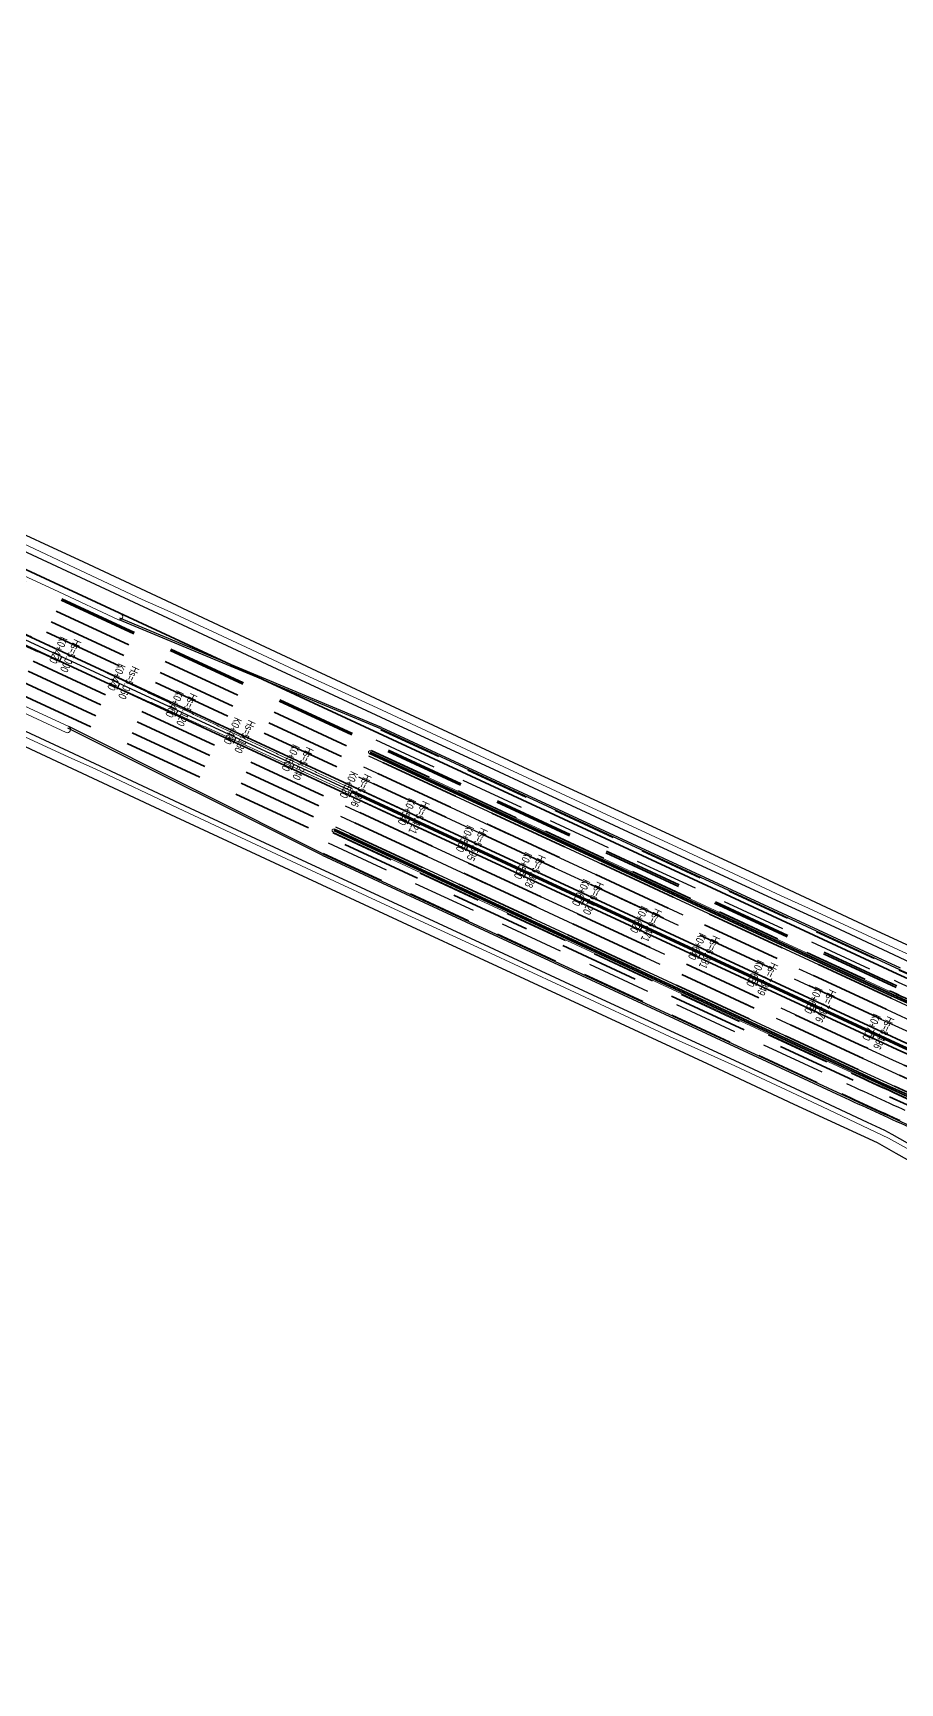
# Model space of a CAD drawing. Extents: x 0 to 558779, y 0 to 2762081.
# Drawn here: x 516697 to 516968, y 2757824 to 2758340 of the extents above; entities that cross this region are included whole.
import ezdxf
from ezdxf.enums import TextEntityAlignment as Align

# ---------------------------------------------------------------- set-up
doc = ezdxf.new("R2010")
doc.units = 0
doc.header["$LTSCALE"] = 20
doc.linetypes.add('HIDDEN', pattern=[0.375, 0.25, -0.125])
for name, color, linetype in [('B-标线', 8, 'Continuous'), ('DL-机非护栏', 190, 'FENCELINE1'), ('DL-非机动车道边线', 6, 'Continuous'), ('L-主桥边线', 240, 'Continuous'), ('L-辅路绿化带', 3, 'Continuous'), ('XW_2022', 7, 'Continuous'), ('XW_丰海路', 7, 'Continuous'), ('桩号-2022', 7, 'Continuous'), ('设计高-2022', 7, 'Continuous'), ('设计高-地面高-2022', 7, 'Continuous'), ('道路边线', 22, 'Continuous')]:
    doc.layers.add(name, color=color, linetype=linetype)
doc.styles.get("Standard").update_dxf_attribs({"font": 'fsdb_e.shx', "width": 0.7, "bigfont": 'hzdx.shx'})
doc.linetypes.add('FENCELINE1', pattern='A,6.35,-2.54,[133,ltypeshp.shx,S=2.54,R=0,X=-2.54,Y=0],-2.54,25.4', length=36.83)

msp = doc.modelspace()

# ---------------------------------------------------------------- linework, layer by layer
at = {"layer": 'B-标线', "linetype": 'HIDDEN', "ltscale": 4}
for p, q in [((516805.235, 2758122.007), (516967.213, 2758046.902)), ((516803.762, 2758118.832), (516965.741, 2758043.727)), ((516802.29, 2758115.657), (516964.268, 2758040.551)), ((516798.399, 2758107.265), (516960.377, 2758032.16)), ((516799.871, 2758110.44), (516961.85, 2758035.335)), ((516794.192, 2758098.193), (516956.171, 2758023.087)), ((516792.72, 2758095.017), (516954.699, 2758019.912)), ((516788.829, 2758086.626), (516950.808, 2758011.52)), ((516790.301, 2758089.801), (516952.28, 2758014.696)), ((516787.357, 2758083.45), (516949.335, 2758008.345))]:
    msp.add_line(p, q, dxfattribs=at)
at = {"layer": 'B-标线', "lineweight": 35, "flags": 128}
for points in [[(516332.954, 2758339.614), (516966.687, 2758045.768, 0.0793686), (517567.751, 2757875.684), (518685.096, 2757743.951)], [(516325.172, 2758322.83), (516958.905, 2758028.984, 0.0793686), (517565.584, 2757857.312), (518685.096, 2757725.323)], [(516323.91, 2758320.109), (516957.643, 2758026.263, 0.0793686), (517565.233, 2757854.332), (518685.096, 2757722.302)]]:
    msp.add_lwpolyline(points, format="xyb", dxfattribs=at)
at = {"layer": 'B-标线', "linetype": 'HIDDEN', "lineweight": 35, "ltscale": 5, "flags": 128}
for points in [[(516331.271, 2758335.985), (516965.005, 2758042.139, 0.0793686), (517567.282, 2757871.712), (518685.096, 2757739.923)], [(516331.482, 2758336.439), (516965.215, 2758042.593, 0.0793686), (517567.341, 2757872.208), (518685.096, 2757740.427)], [(516328.116, 2758329.181), (516961.85, 2758035.335, 0.0793686), (517566.404, 2757864.263), (518685.096, 2757732.371)], [(516329.694, 2758332.583), (516963.427, 2758038.737, 0.0793686), (517566.843, 2757867.988), (518685.096, 2757736.147)], [(516326.644, 2758326.005), (516960.377, 2758032.16, 0.0793686), (517565.994, 2757860.788), (518685.096, 2757728.847)], [(516320.965, 2758313.758), (516954.699, 2758019.912, 0.0793686), (517564.414, 2757847.38), (518947.39, 2757684.33, 0.0200316), (519307.417, 2757656.444), (521003.422, 2757593.254)], [(516322.438, 2758316.933), (516956.171, 2758023.087, 0.0793686), (517564.823, 2757850.856), (518947.799, 2757687.806, 0.0200316), (519307.547, 2757659.942), (521003.552, 2757596.752)], [(516319.388, 2758310.356), (516953.121, 2758016.51, 0.0793686), (517563.975, 2757843.656), (518946.951, 2757680.605, 0.0200316), (519307.277, 2757652.697), (521003.282, 2757589.507)], [(516317.81, 2758306.954), (516951.544, 2758013.108, 0.0793686), (517563.535, 2757839.932), (518946.511, 2757676.881, 0.0200316), (519307.137, 2757648.95), (521003.142, 2757585.76)]]:
    msp.add_lwpolyline(points, format="xyb", dxfattribs=at)
at = {"layer": 'B-标线', "linetype": 'Continuous', "ltscale": 4}
for points in [[(516801.449, 2758113.842), (516963.427, 2758038.737, 0.0793686), (517566.843, 2757867.988), (518230.085, 2757789.792)], [(516795.665, 2758101.368), (516957.643, 2758026.263, 0.0793686), (517565.233, 2757854.332), (518228.475, 2757776.137)], [(516796.927, 2758104.09), (516958.905, 2758028.984, 0.0793686), (517565.584, 2757857.312), (518228.827, 2757779.116)], [(516791.143, 2758091.615), (516953.121, 2758016.51, 0.0793686), (517563.975, 2757843.656), (518227.217, 2757765.461)]]:
    msp.add_lwpolyline(points, format="xyb", dxfattribs=at)
at = {"layer": 'B-标线', "linetype": 'HIDDEN', "ltscale": 3}
for radius in [783, 786.5, 790.25, 794]:
    msp.add_arc((516457.088, 2758270.034), radius, 304.696432, 344.317251, dxfattribs=at)
at = {"layer": 'B-标线', "linetype": 'HIDDEN', "ltscale": 4}
for radius, end in [(1978.75, 245.725883), (1985.75, 245.725883), (1982.25, 245.725883), (1991.5, 263.275957), (1995, 263.275957), (2008.5, 263.275957), (2005, 263.275957), (2014.25, 245.793358), (2021.25, 245.793358), (2017.75, 245.793358)]:
    msp.add_arc((517799.584, 2759842.065), radius, 245.124064, end, dxfattribs=at)
at = {"layer": 'DL-机非护栏', "color": 2, "linetype": 'FENCELINE1', "ltscale": 0.2}
for p, q in [((516805.34, 2758122.234), (516723.63, 2758156.36)), ((516805.532, 2758122.695), (516723.822, 2758156.822)), ((516787.028, 2758082.776), (516707.592, 2758122.517)), ((516787.252, 2758083.224), (516707.816, 2758122.964)), ((516805.34, 2758122.234), (516967.318, 2758047.129)), ((516805.55, 2758122.688), (516967.529, 2758047.582)), ((516787.041, 2758082.77), (516949.02, 2758007.665)), ((516787.252, 2758083.224), (516949.23, 2758008.118))]:
    msp.add_line(p, q, dxfattribs=at)
for radius, end in [(1978.5, 245.309023), (2021.5, 245.793358), (2022, 245.793358)]:
    msp.add_arc((517799.584, 2759842.065), radius, 245.124064, end, dxfattribs=at)
at = {"layer": 'DL-非机动车道边线'}
for points in [[(516681.057, 2758183.74), (516711.588, 2758169.538), (516738.652, 2758156.971), (516772.839, 2758141.063), (516808.272, 2758124.57), (516839.182, 2758110.259), (516853.052, 2758103.829), (516882.597, 2758090.134), (516911.288, 2758076.856), (516929.953, 2758068.206), (516947.097, 2758060.454), (516965.453, 2758051.739), (516974.545, 2758047.559), (516993.55, 2758041.676), (517012.509, 2758034.732), (517026.008, 2758029.788), (517043.305, 2758020.061), (517053.414, 2758015.328), (517072.897, 2758006.253), (517101.096, 2757993.109), (517124.7, 2757982.13, 0.4306367), (517151.711, 2757992.853)], [(517044.734, 2757809.1), (517058.868, 2757826.632), (517074.056, 2757847.165), (517083.957, 2757861.865), (517095.013, 2757878.918), (517108.06, 2757900.267, 0.4464819), (517099.508, 2757928.794), (517069.099, 2757943.098), (517039.714, 2757956.705), (517020.484, 2757965.653), (517007.295, 2757971.803), (516996.618, 2757977.747), (516976.338, 2757989.234), (516965.126, 2757995.575), (516962.797, 2757996.859), (516957.388, 2757999.359), (516940.701, 2758007.074), (516913.111, 2758019.893), (516874.437, 2758037.779), (516827.593, 2758059.468), (516777.955, 2758082.512), (516745.896, 2758097.414), (516707.806, 2758115.199), (516677.987, 2758129.054)]]:
    msp.add_lwpolyline(points, format="xyb", dxfattribs=at)
at = {"layer": 'L-主桥边线', "lineweight": 35}
for points in [[(516801.764, 2758114.523), (516963.743, 2758039.417, 0.0715019), (517505.312, 2757876.977)], [(516801.974, 2758114.976), (516963.953, 2758039.871, 0.071497), (517505.348, 2757877.477)], [(516796.19, 2758102.502), (516958.169, 2758027.397, 0.0793686), (517565.38, 2757855.574), (518228.622, 2757777.378)], [(516796.401, 2758102.956), (516958.379, 2758027.85, 0.0793686), (517565.438, 2757856.07), (518228.68, 2757777.875)], [(516790.827, 2758090.935), (516952.806, 2758015.83, 0.075605), (517533.998, 2757846.662)], [(516790.617, 2758090.481), (516952.595, 2758015.376, 0.0715935), (517502.113, 2757850.66, 0.0715935)]]:
    msp.add_lwpolyline(points, format="xyb", dxfattribs=at)
at = {"layer": 'L-辅路绿化带', "lineweight": 0}
for p, q in [((516802.185, 2758115.43), (516964.163, 2758040.325)), ((516790.406, 2758090.028), (516952.385, 2758014.923))]:
    msp.add_line(p, q, dxfattribs=at)
for points in [[(516723.352, 2758156.351), (516704.69, 2758165.03), (516679.859, 2758176.549), (516661.388, 2758185.114), (516637.284, 2758196.304), (516618.562, 2758204.996), (516569.522, 2758227.748), (516528.595, 2758246.751), (516502.769, 2758258.766, -0.8536945), (516503.569, 2758260.502), (516528.102, 2758249.167), (516555.394, 2758236.482), (516584.465, 2758222.989), (516617.186, 2758207.81), (516647.215, 2758193.872), (516675.446, 2758180.791), (516706.807, 2758166.243), (516724.118, 2758158.216, -0.9560644), (516723.352, 2758156.351, 12.4718543)], [(516681.138, 2758153.903, -0.0000019), (516679.311, 2758154.717, -0.0000038), (516677.484, 2758155.532, -0.0000058), (516675.657, 2758156.346, -0.0000077)], [(516795.98, 2758102.048, 0.000119), (516794.165, 2758102.889, 0.0001171), (516792.35, 2758103.729, 0.0001152), (516790.535, 2758104.569, 0.0001133), (516788.719, 2758105.407, 0.0001114), (516786.903, 2758106.244, 0.0001094), (516785.086, 2758107.081, 0.0001075), (516783.27, 2758107.917, 0.0001056), (516781.452, 2758108.752, 0.0001037), (516779.635, 2758109.587, 0.0001018), (516777.817, 2758110.42, 0.0000998), (516775.998, 2758111.253, 0.0000979), (516774.18, 2758112.085, 0.000096), (516772.361, 2758112.917, 0.0000941), (516770.541, 2758113.748, 0.0000922), (516768.722, 2758114.578, 0.0000902), (516766.902, 2758115.407, 0.0000883), (516765.082, 2758116.236, 0.0000864), (516763.261, 2758117.064, 0.0000845), (516761.44, 2758117.892, 0.0000826), (516759.619, 2758118.719, 0.0000806), (516757.798, 2758119.545, 0.0000787), (516755.976, 2758120.371, 0.0000768), (516754.154, 2758121.196, 0.0000749), (516752.332, 2758122.021, 0.000073), (516750.51, 2758122.845, 0.000071), (516748.687, 2758123.669, 0.0000691), (516746.864, 2758124.492, 0.0000672), (516745.041, 2758125.315, 0.0000653), (516743.218, 2758126.137, 0.0000634), (516741.394, 2758126.959, 0.0000614), (516739.57, 2758127.78, 0.0000595), (516737.747, 2758128.601, 0.0000576), (516735.922, 2758129.421, 0.0000557), (516734.098, 2758130.241, 0.0000538), (516732.273, 2758131.06, 0.0000518), (516730.449, 2758131.88, 0.0000499), (516728.624, 2758132.698, 0.000048), (516726.799, 2758133.517, 0.0000461), (516724.974, 2758134.335, 0.0000442), (516723.148, 2758135.153, 0.0000422), (516721.323, 2758135.97, 0.0000403), (516719.497, 2758136.787, 0.0000384), (516717.671, 2758137.604, 0.0000365), (516715.846, 2758138.421, 0.0000346), (516714.02, 2758139.237, 0.0000326), (516712.193, 2758140.053, 0.0000307), (516710.367, 2758140.869, 0.0000288), (516708.541, 2758141.685, 0.0000269), (516706.714, 2758142.5, 0.000025), (516704.888, 2758143.316, 0.000023), (516703.061, 2758144.131, 0.0000211), (516701.235, 2758144.946, 0.0000192), (516699.408, 2758145.76, 0.0000173), (516697.581, 2758146.575, 0.0000154), (516695.754, 2758147.39, 0.0000134), (516693.927, 2758148.204, 0.0000115), (516692.1, 2758149.018, 0.0000096), (516690.273, 2758149.833, 0.0000077), (516688.446, 2758150.647, 0.0000058), (516686.619, 2758151.461, 0.0000038), (516684.792, 2758152.275, 0.0000019), (516682.965, 2758153.089)]]:
    msp.add_lwpolyline(points, format="xyb", dxfattribs=at)
at = {"layer": 'L-辅路绿化带', "color": 2, "lineweight": 0, "flags": 128}
for points in [[(516675.568, 2758160.908, -0.0000069), (516677.371, 2758160.042, -0.0000052), (516679.174, 2758159.176, -0.0000035), (516680.977, 2758158.31, -0.0000017), (516682.78, 2758157.445)], [(516684.583, 2758156.579, 0.0000017), (516686.386, 2758155.713, 0.0000035), (516688.189, 2758154.847, 0.0000052), (516689.993, 2758153.982, 0.0000069), (516691.796, 2758153.116, 0.0000086), (516693.599, 2758152.25, 0.0000104), (516695.402, 2758151.385, 0.0000121), (516697.205, 2758150.519, 0.0000138), (516699.009, 2758149.654, 0.0000155), (516700.812, 2758148.788, 0.0000173), (516702.615, 2758147.923, 0.000019), (516704.419, 2758147.058, 0.0000207), (516706.222, 2758146.193, 0.0000225), (516708.026, 2758145.329, 0.0000242), (516709.829, 2758144.464, 0.0000259), (516711.633, 2758143.6, 0.0000276), (516713.437, 2758142.735, 0.0000294), (516715.241, 2758141.871, 0.0000311), (516717.045, 2758141.008, 0.0000328), (516718.849, 2758140.144, 0.0000346), (516720.653, 2758139.281, 0.0000363), (516722.458, 2758138.418, 0.000038), (516724.262, 2758137.555, 0.0000397), (516726.067, 2758136.692, 0.0000415), (516727.872, 2758135.83, 0.0000432), (516729.676, 2758134.968, 0.0000449), (516731.481, 2758134.107, 0.0000467), (516733.287, 2758133.246, 0.0000484), (516735.092, 2758132.385, 0.0000501), (516736.898, 2758131.524, 0.0000518), (516738.703, 2758130.664, 0.0000536), (516740.509, 2758129.804, 0.0000553), (516742.315, 2758128.945, 0.000057), (516744.121, 2758128.086, 0.0000587), (516745.928, 2758127.227, 0.0000605), (516747.735, 2758126.369, 0.0000622), (516749.541, 2758125.512, 0.0000639), (516751.348, 2758124.654, 0.0000657), (516753.156, 2758123.798, 0.0000674), (516754.963, 2758122.941, 0.0000691), (516756.771, 2758122.086, 0.0000708), (516758.579, 2758121.23, 0.0000726), (516760.387, 2758120.376, 0.0000743), (516762.196, 2758119.521, 0.000076), (516764.004, 2758118.668, 0.0000778), (516765.813, 2758117.815, 0.0000795), (516767.623, 2758116.962, 0.0000812), (516769.432, 2758116.11, 0.0000829), (516771.242, 2758115.259, 0.0000847), (516773.052, 2758114.408, 0.0000864), (516774.862, 2758113.558, 0.0000881), (516776.673, 2758112.708, 0.0000899), (516778.484, 2758111.859, 0.0000916), (516780.295, 2758111.011, 0.0000933), (516782.107, 2758110.164, 0.000095), (516783.919, 2758109.317, 0.0000968), (516785.731, 2758108.471, 0.0000985), (516787.543, 2758107.625, 0.0001002), (516789.356, 2758106.781, 0.000102), (516791.169, 2758105.937, 0.0001037), (516792.983, 2758105.093, 0.0001054), (516794.797, 2758104.251, 0.0001071), (516796.611, 2758103.409), (516796.611, 2758103.409)]]:
    msp.add_lwpolyline(points, format="xyb", dxfattribs=at)
at = {"layer": 'L-辅路绿化带', "lineweight": 0}
for points in [[(516707.816, 2758122.964), (516669.269, 2758140.824), (516620.913, 2758163.31), (516555.526, 2758193.795), (516509.646, 2758215.139), (516487.604, 2758225.228)], [(516486.616, 2758223.581), (516517.243, 2758209.314), (516545.055, 2758196.359), (516570.293, 2758184.628), (516590.74, 2758175.139), (516643.646, 2758150.571), (516706.978, 2758121.155)], [(516668.504, 2758191.943), (516700.839, 2758176.717), (516709.74, 2758172.56), (516730.77, 2758162.692), (516739.506, 2758158.772), (516763.218, 2758147.772), (516781.723, 2758139.187), (516804.189, 2758128.782), (516833.476, 2758115.212), (516865.969, 2758100.13), (516897.941, 2758085.355), (516930.386, 2758070.066), (516938.902, 2758066.288), (516975.393, 2758049.402), (516974.545, 2758047.559)], [(516907.373, 2758020.915), (516907.373, 2758020.915), (516895.511, 2758026.212), (516862.902, 2758041.395), (516836.886, 2758053.4), (516811.075, 2758065.316), (516783.709, 2758078.034), (516758.449, 2758089.773), (516742.018, 2758097.491), (516716.032, 2758109.735), (516707.84, 2758113.424), (516685.931, 2758123.512)], [(517081.744, 2757937.158), (517081.137, 2757935.887), (517050.529, 2757950.076), (517008.297, 2757969.816), (516996.892, 2757975.762), (516977.222, 2757986.992), (516963.938, 2757994.469), (516943.28, 2758004.193), (516915.913, 2758017.029), (516907.373, 2758020.915)]]:
    msp.add_lwpolyline(points, dxfattribs=at)
for centre, radius, start, end in [((516707.397, 2758122.059), 0.997, 245.14076, 65.14076), ((516801.974, 2758114.976), 0.5, 65.12406, 245.12406), ((516790.617, 2758090.481), 0.5, 65.12406, 245.12406), ((517799.584, 2759842.065), 1986, 245.124064, 245.725883), ((517799.584, 2759842.065), 2014, 245.124064, 245.793358)]:
    msp.add_arc(centre, radius, start, end, dxfattribs=at)
at = {"layer": 'XW_2022', "color": 4}
msp.add_line((516324.541, 2758321.469), (516958.274, 2758027.624), dxfattribs=at)
at = {"layer": 'XW_2022', "color": 2}
msp.add_arc((517799.584, 2759842.065), 2000, 245.124064, 263.275957, dxfattribs=at)
at = {"layer": 'XW_丰海路', "color": 2}
msp.add_arc((516457.088, 2758270.034), 780, 304.696432, 344.317251, dxfattribs=at)
at = {"layer": '设计高-地面高-2022', "color": 7}
for p, q in [((516705.574, 2758144.794), (516704.732, 2758142.98)), ((516723.718, 2758136.381), (516722.877, 2758134.567)), ((516741.862, 2758127.968), (516741.021, 2758126.154)), ((516760.007, 2758119.555), (516759.165, 2758117.741)), ((516778.151, 2758111.142), (516777.31, 2758109.328)), ((516796.296, 2758102.729), (516795.454, 2758100.914)), ((516814.44, 2758094.316), (516813.599, 2758092.501)), ((516832.584, 2758085.903), (516831.743, 2758084.088)), ((516850.729, 2758077.49), (516849.888, 2758075.675)), ((516868.873, 2758069.076), (516868.032, 2758067.262)), ((516887.018, 2758060.663), (516886.176, 2758058.849)), ((516905.162, 2758052.25), (516904.321, 2758050.436)), ((516923.307, 2758043.837), (516922.465, 2758042.023)), ((516941.451, 2758035.424), (516940.61, 2758033.61)), ((516959.596, 2758027.011), (516958.756, 2758025.196))]:
    msp.add_line(p, q, dxfattribs=at)
at = {"layer": '道路边线'}
for points in [[(516683.459, 2758187.756), (516712.444, 2758174.388), (516746.499, 2758158.473), (516780.559, 2758142.526), (516815.848, 2758126.163), (516852.621, 2758109.095), (516887.247, 2758093.124), (516924.653, 2758075.79), (516957.596, 2758060.44), (516986.311, 2758047.192), (517026.349, 2758032.302), (517034.479, 2758029.251)], [(517080.233, 2757932.74), (517080.233, 2757932.74), (517072.88, 2757936.688), (517059.07, 2757942.924), (517034.06, 2757954.406), (517007.584, 2757966.907), (517003.294, 2757969.089), (516981.183, 2757981.338), (516966.353, 2757989.657), (516960.45, 2757992.984), (516934.491, 2758004.941), (516907.388, 2758017.65), (516857.289, 2758040.899), (516815.053, 2758060.44), (516775.085, 2758078.944), (516741.298, 2758094.64), (516692.73, 2758117.35)]]:
    msp.add_lwpolyline(points, dxfattribs=at)

# ---------------------------------------------------------------- texts
at = {"layer": '桩号-2022', "color": 7, "width": 0.75}
for s, rotation, p in [('K0+420', 245.12406, (516705.725, 2758146.309)), ('K0+440', 245.12406, (516723.869, 2758137.896)), ('K0+460', 245.12406, (516742.013, 2758129.483)), ('K0+480', 245.12406, (516760.158, 2758121.07)), ('K0+500', 245.12406, (516778.302, 2758112.656)), ('K0+520', 245.12406, (516796.447, 2758104.243)), ('K0+540', 245.12406, (516814.591, 2758095.83)), ('K0+560', 245.12406, (516832.736, 2758087.417)), ('K0+580', 245.12406, (516850.88, 2758079.004)), ('K0+600', 245.12406, (516869.024, 2758070.591)), ('K0+620', 245.12406, (516887.169, 2758062.178)), ('K0+640', 245.12406, (516905.313, 2758053.765)), ('K0+660', 245.12406, (516923.458, 2758045.352)), ('K0+680', 245.12406, (516941.602, 2758036.939)), ('K0+700', 245.16578, (516959.746, 2758028.526))]:
    msp.add_text(s, height=2.5, rotation=rotation, dxfattribs=at).set_placement(p, align=Align.TOP_CENTER)
at = {"layer": '设计高-2022', "color": 7, "width": 0.75}
for s, rotation, p in [('Hs=5.000', 245.12406, (516706.632, 2758145.888)), ('Hs=5.060', 245.12406, (516724.776, 2758137.475)), ('Hs=5.120', 245.12406, (516742.921, 2758129.062)), ('Hs=5.180', 245.12406, (516761.065, 2758120.649)), ('Hs=5.240', 245.12406, (516779.21, 2758112.236)), ('Hs=5.306', 245.12406, (516797.354, 2758103.823)), ('Hs=5.421', 245.12406, (516815.498, 2758095.41)), ('Hs=5.595', 245.12406, (516833.643, 2758086.996)), ('Hs=5.828', 245.12406, (516851.787, 2758078.583)), ('Hs=6.120', 245.12406, (516869.932, 2758070.17)), ('Hs=6.471', 245.12406, (516888.076, 2758061.757)), ('Hs=6.881', 245.12406, (516906.22, 2758053.344)), ('Hs=7.349', 245.12406, (516924.365, 2758044.931)), ('Hs=7.876', 245.12406, (516942.509, 2758036.518)), ('Hs=8.436', 245.16578, (516960.653, 2758028.106))]:
    msp.add_text(s, height=2.5, rotation=rotation, dxfattribs=at).set_placement(p, align=Align.BOTTOM_CENTER)

doc.saveas('drawing.dxf')
